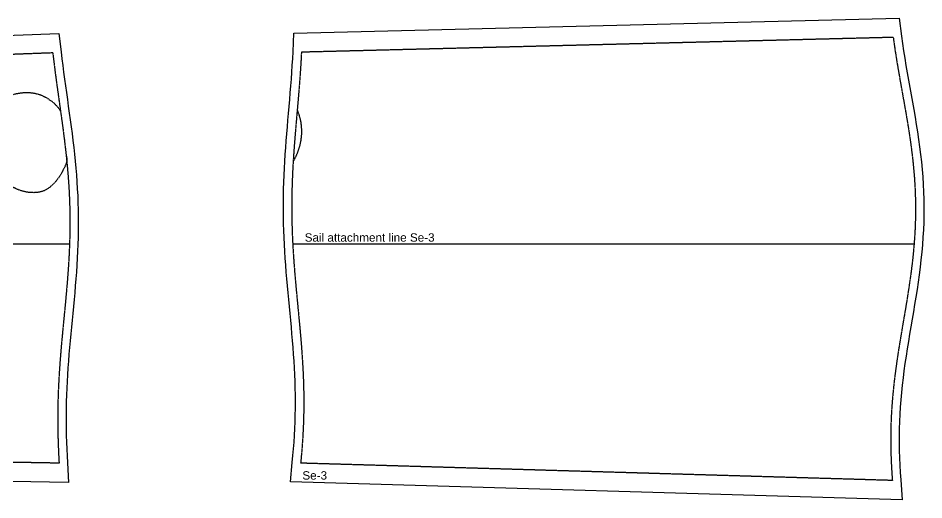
# Model space of a CAD drawing. Extents: x -5584 to 13075, y -2136 to 1760.
# Drawn here: x -3394 to -2636, y -664 to -261 of the extents above; entities that cross this region are included whole.
import ezdxf

# ---------------------------------------------------------------- set-up
doc = ezdxf.new("R2010")
doc.units = 0
doc.linetypes.add('DASHED', pattern=[0.6, 0.5, -0.1])
for name, color, linetype in [('cut', 7, 'CONTINUOUS'), ('markers', 2, 'CONTINUOUS'), ('seam', 1, 'DASHED'), ('text', 3, 'CONTINUOUS')]:
    doc.layers.add(name, color=color, linetype=linetype)
doc.styles.get("Standard").update_dxf_attribs({"font": 'arial.ttf'})

# ---------------------------------------------------------------- blocks, each defined once
blk = doc.blocks.new('Se-3.tube_(24)')
at = {"layer": 'cut'}
for points in [[(-518.85, 176.33, 0), (-12.61, 188.99, 0)], [(-12.61, 188.99, 0), (-10.51, 173.83, 0), (-9.66, 167.7, 0), (-8.75, 161.6, 0), (-7.78, 155.49, 0), (-6.77, 149.38, 0), (-5.72, 143.25, 0), (-4.64, 137.11, 0), (-3.54, 130.95, 0), (-2.43, 124.79, 0), (-1.33, 118.61, 0), (-0.24, 112.42, 0), (0.82, 106.21, 0), (1.85, 100, 0), (2.83, 93.77, 0), (3.75, 87.53, 0), (4.61, 81.27, 0), (5.39, 75.01, 0), (6.09, 68.74, 0), (6.7, 62.45, 0), (7.21, 56.16, 0), (7.62, 49.87, 0), (7.93, 43.57, 0), (8.12, 37.26, 0), (8.21, 30.95, 0), (8.18, 24.65, 0), (8.04, 18.34, 0), (7.79, 12.03, 0), (7.43, 5.73, 0), (6.98, -0.56, 0), (6.42, -6.85, 0), (5.78, -13.13, 0), (5.05, -19.4, 0), (4.25, -25.66, 0), (3.38, -31.91, 0), (2.46, -38.15, 0), (1.48, -44.37, 0), (0.48, -50.58, 0), (-0.56, -56.78, 0), (-1.61, -62.97, 0), (-2.66, -69.15, 0), (-3.7, -75.31, 0), (-4.73, -81.46, 0), (-5.73, -87.6, 0), (-6.69, -93.72, 0), (-7.6, -99.84, 0), (-8.45, -105.95, 0), (-9.25, -112.04, 0), (-9.96, -118.13, 0), (-10.61, -124.21, 0), (-11.16, -130.29, 0), (-11.63, -136.36, 0), (-12.01, -142.44, 0), (-12.29, -148.51, 0), (-12.48, -154.58, 0), (-12.57, -160.65, 0), (-12.56, -166.72, 0), (-12.46, -172.81, 0), (-12.27, -178.89, 0), (-11.99, -184.99, 0), (-11.62, -191.1, 0), (-11.18, -197.25, 0), (-9.97, -214, 0)], [(-521.83, -199.04, 0), (-520.26, -182.62, 0), (-519.72, -176.94, 0), (-519.24, -171.29, 0), (-518.82, -165.65, 0), (-518.46, -160.01, 0), (-518.17, -154.37, 0), (-517.94, -148.73, 0), (-517.77, -143.09, 0), (-517.68, -137.45, 0), (-517.65, -131.8, 0), (-517.69, -126.15, 0), (-517.79, -120.51, 0), (-517.96, -114.84, 0), (-518.18, -109.19, 0), (-518.46, -103.52, 0), (-518.8, -97.85, 0), (-519.17, -92.18, 0), (-519.6, -86.48, 0), (-520.05, -80.8, 0), (-520.54, -75.1, 0), (-521.06, -69.39, 0), (-521.6, -63.66, 0), (-522.14, -57.99, 0), (-522.69, -52.23, 0), (-523.25, -46.48, 0), (-523.79, -40.75, 0), (-524.32, -35, 0), (-524.83, -29.23, 0), (-525.32, -23.48, 0), (-525.77, -17.71, 0), (-526.19, -11.93, 0), (-526.56, -6.15, 0), (-526.89, -0.36, 0), (-527.17, 5.42, 0), (-527.4, 11.22, 0), (-527.57, 17, 0), (-527.68, 22.8, 0), (-527.73, 28.6, 0), (-527.73, 34.4, 0), (-527.67, 40.19, 0), (-527.55, 45.99, 0), (-527.37, 51.78, 0), (-527.15, 57.57, 0), (-526.87, 63.36, 0), (-526.54, 69.14, 0), (-526.18, 74.92, 0), (-525.77, 80.69, 0), (-525.34, 86.45, 0), (-524.88, 92.23, 0), (-524.4, 97.97, 0), (-523.9, 103.73, 0), (-523.42, 109.26, 0), (-522.91, 115.15, 0), (-522.4, 120.94, 0), (-521.92, 126.63, 0), (-521.46, 132.36, 0), (-521.02, 138.06, 0), (-520.61, 143.75, 0), (-520.24, 149.44, 0), (-519.91, 155.12, 0), (-519.62, 160.83, 0), (-518.85, 176.33, 0)], [(-9.97, -214, 0), (-521.83, -199.04, 0)]]:
    blk.add_polyline3d(points, dxfattribs=at)
at = {"layer": 'seam'}
blk.add_line((0, 0), (-519.9, 0), dxfattribs=at)
for points in [[(-17.44, 172.87, 0), (-512.63, 160.48, 0)], [(-17.44, 172.87, 0), (-16.59, 166.7, 0), (-15.67, 160.54, 0), (-14.69, 154.37, 0), (-13.67, 148.21, 0), (-12.61, 142.05, 0), (-11.53, 135.88, 0), (-10.43, 129.72, 0), (-9.32, 123.56, 0), (-8.22, 117.39, 0), (-7.14, 111.22, 0), (-6.08, 105.05, 0), (-5.06, 98.88, 0), (-4.09, 92.71, 0), (-3.18, 86.54, 0), (-2.33, 80.37, 0), (-1.56, 74.19, 0), (-0.87, 68.01, 0), (-0.27, 61.83, 0), (0.23, 55.65, 0), (0.63, 49.47, 0), (0.93, 43.29, 0), (1.12, 37.11, 0), (1.21, 30.92, 0), (1.18, 24.74, 0), (1.04, 18.55, 0), (0.8, 12.37, 0), (0.45, 6.18, 0), (0, 0, 0), (-0.54, -6.18, 0), (-1.18, -12.37, 0), (-1.9, -18.55, 0), (-2.69, -24.73, 0), (-3.55, -30.91, 0), (-4.46, -37.09, 0), (-5.43, -43.27, 0), (-6.43, -49.45, 0), (-7.46, -55.62, 0), (-8.51, -61.8, 0), (-9.56, -67.97, 0), (-10.6, -74.15, 0), (-11.64, -80.32, 0), (-12.64, -86.49, 0), (-13.61, -92.67, 0), (-14.53, -98.84, 0), (-15.39, -105.01, 0), (-16.19, -111.18, 0), (-16.92, -117.35, 0), (-17.57, -123.53, 0), (-18.14, -129.7, 0), (-18.62, -135.88, 0), (-19, -142.06, 0), (-19.29, -148.24, 0), (-19.48, -154.42, 0), (-19.57, -160.6, 0), (-19.56, -166.79, 0), (-19.46, -172.98, 0), (-19.26, -179.17, 0), (-18.98, -185.36, 0), (-18.61, -191.56, 0), (-18.16, -197.76, 0)], [(-17.44, 172.87, 0), (-16.59, 166.7, 0), (-15.67, 160.54, 0), (-14.69, 154.37, 0), (-13.67, 148.21, 0), (-12.61, 142.05, 0), (-11.53, 135.88, 0), (-10.43, 129.72, 0), (-9.32, 123.56, 0), (-8.22, 117.39, 0), (-7.14, 111.22, 0), (-6.08, 105.05, 0), (-5.06, 98.88, 0), (-4.09, 92.71, 0), (-3.18, 86.54, 0), (-2.33, 80.37, 0), (-1.56, 74.19, 0), (-0.87, 68.01, 0), (-0.27, 61.83, 0), (0.23, 55.65, 0), (0.63, 49.47, 0), (0.93, 43.29, 0), (1.12, 37.11, 0), (1.21, 30.92, 0), (1.18, 24.74, 0), (1.04, 18.55, 0), (0.8, 12.37, 0), (0.45, 6.18, 0), (0, 0, 0), (-0.54, -6.18, 0), (-1.18, -12.37, 0), (-1.9, -18.55, 0), (-2.69, -24.73, 0), (-3.55, -30.91, 0), (-4.46, -37.09, 0), (-5.43, -43.27, 0), (-6.43, -49.45, 0), (-7.46, -55.62, 0), (-8.51, -61.8, 0), (-9.56, -67.97, 0), (-10.6, -74.15, 0), (-11.64, -80.32, 0), (-12.64, -86.49, 0), (-13.61, -92.67, 0), (-14.53, -98.84, 0), (-15.39, -105.01, 0), (-16.19, -111.18, 0), (-16.92, -117.35, 0), (-17.57, -123.53, 0), (-18.14, -129.7, 0), (-18.62, -135.88, 0), (-19, -142.06, 0), (-19.29, -148.24, 0), (-19.48, -154.42, 0), (-19.57, -160.6, 0), (-19.56, -166.79, 0), (-19.46, -172.98, 0), (-19.26, -179.17, 0), (-18.98, -185.36, 0), (-18.61, -191.56, 0), (-18.16, -197.76, 0)], [(-512.63, 160.48, 0), (-512.92, 154.75, 0), (-513.25, 149.01, 0), (-513.62, 143.27, 0), (-514.04, 137.54, 0), (-514.48, 131.8, 0), (-514.95, 126.06, 0), (-515.43, 120.33, 0), (-515.93, 114.59, 0), (-516.43, 108.86, 0), (-516.93, 103.12, 0), (-517.42, 97.39, 0), (-517.9, 91.65, 0), (-518.36, 85.92, 0), (-518.79, 80.19, 0), (-519.19, 74.45, 0), (-519.56, 68.72, 0), (-519.88, 62.99, 0), (-520.15, 57.27, 0), (-520.38, 51.54, 0), (-520.55, 45.81, 0), (-520.67, 40.08, 0), (-520.73, 34.36, 0), (-520.73, 28.63, 0), (-520.68, 22.9, 0), (-520.57, 17.18, 0), (-520.4, 11.45, 0), (-520.18, 5.73, 0), (-519.9, 0, 0), (-519.58, -5.73, 0), (-519.2, -11.45, 0), (-518.79, -17.18, 0), (-518.34, -22.91, 0), (-517.86, -28.64, 0), (-517.35, -34.37, 0), (-516.82, -40.09, 0), (-516.28, -45.82, 0), (-515.73, -51.56, 0), (-515.17, -57.29, 0), (-514.63, -63.02, 0), (-514.09, -68.75, 0), (-513.57, -74.48, 0), (-513.08, -80.21, 0), (-512.62, -85.95, 0), (-512.19, -91.68, 0), (-511.81, -97.41, 0), (-511.47, -103.14, 0), (-511.19, -108.88, 0), (-510.96, -114.61, 0), (-510.8, -120.34, 0), (-510.69, -126.07, 0), (-510.65, -131.8, 0), (-510.68, -137.52, 0), (-510.78, -143.25, 0), (-510.94, -148.97, 0), (-511.17, -154.69, 0), (-511.47, -160.41, 0), (-511.84, -166.13, 0), (-512.26, -171.85, 0), (-512.75, -177.57, 0), (-513.29, -183.28, 0)], [(-516.15, 112.04, 0), (-515.99, 111.62, 0), (-515.83, 111.2, 0), (-515.68, 110.78, 0), (-515.52, 110.36, 0), (-515.37, 109.93, 0), (-515.22, 109.51, 0), (-515.07, 109.08, 0), (-514.93, 108.65, 0), (-514.79, 108.23, 0), (-514.65, 107.8, 0), (-514.51, 107.37, 0), (-514.38, 106.93, 0), (-514.25, 106.5, 0), (-514.13, 106.07, 0), (-514.01, 105.63, 0), (-513.9, 105.2, 0), (-513.79, 104.76, 0), (-513.69, 104.32, 0), (-513.59, 103.88, 0), (-513.49, 103.44, 0), (-513.41, 103, 0), (-513.33, 102.56, 0), (-513.25, 102.12, 0), (-513.18, 101.67, 0), (-513.11, 101.23, 0), (-513.05, 100.78, 0), (-512.99, 100.33, 0), (-512.94, 99.89, 0), (-512.89, 99.44, 0), (-512.85, 98.99, 0), (-512.81, 98.54, 0), (-512.77, 98.09, 0), (-512.74, 97.64, 0), (-512.71, 97.19, 0), (-512.69, 96.74, 0), (-512.66, 96.29, 0), (-512.64, 95.84, 0), (-512.63, 95.39, 0), (-512.62, 94.94, 0), (-512.61, 94.49, 0), (-512.61, 94.04, 0), (-512.61, 93.59, 0), (-512.61, 93.14, 0), (-512.62, 92.69, 0), (-512.64, 92.24, 0), (-512.66, 91.79, 0), (-512.68, 91.34, 0), (-512.71, 90.89, 0), (-512.75, 90.44, 0), (-512.79, 89.99, 0), (-512.83, 89.55, 0), (-512.88, 89.1, 0), (-512.93, 88.65, 0), (-512.99, 88.2, 0), (-513.05, 87.76, 0), (-513.12, 87.31, 0), (-513.19, 86.87, 0), (-513.26, 86.42, 0), (-513.34, 85.98, 0), (-513.42, 85.53, 0), (-513.5, 85.09, 0), (-513.59, 84.65, 0), (-513.68, 84.21, 0), (-513.78, 83.77, 0), (-513.88, 83.33, 0), (-513.98, 82.89, 0), (-514.08, 82.45, 0), (-514.19, 82.01, 0), (-514.31, 81.58, 0), (-514.43, 81.14, 0), (-514.55, 80.71, 0), (-514.67, 80.28, 0), (-514.8, 79.85, 0), (-514.94, 79.42, 0), (-515.08, 78.99, 0), (-515.22, 78.56, 0), (-515.37, 78.14, 0), (-515.52, 77.71, 0), (-515.68, 77.29, 0), (-515.83, 76.87, 0), (-516, 76.45, 0), (-516.16, 76.03, 0), (-516.33, 75.61, 0), (-516.51, 75.2, 0), (-516.69, 74.78, 0), (-516.87, 74.37, 0), (-517.05, 73.96, 0), (-517.24, 73.55, 0), (-517.43, 73.14, 0), (-517.63, 72.74, 0), (-517.83, 72.33, 0), (-518.03, 71.93, 0), (-518.23, 71.53, 0), (-518.44, 71.13, 0), (-518.65, 70.73, 0), (-518.87, 70.33, 0), (-519.08, 69.94, 0), (-519.3, 69.55, 0), (-519.53, 69.16, 0)], [(-18.16, -197.76, 0), (-513.29, -183.28, 0)]]:
    blk.add_polyline3d(points, dxfattribs=at)
at = {"layer": 'text'}
for s, p in [('Sail attachment line Se-3', (-509.9, 2)), ('Se-3', (-511.83, -197.04))]:
    blk.add_text(s, height=7, dxfattribs=at).set_placement(p)
blk = doc.blocks.new('Se-4.tube_(25)')
at = {"layer": 'cut'}
for points in [[(-450.77, 159.79, 0), (-8.85, 176.09, 0)], [(-8.85, 176.09, 0), (-7.05, 160.7, 0), (-6.39, 155.02, 0), (-5.69, 149.37, 0), (-4.96, 143.7, 0), (-4.21, 138.03, 0), (-3.43, 132.35, 0), (-2.63, 126.67, 0), (-1.83, 120.97, 0), (-1.03, 115.27, 0), (-0.23, 109.56, 0), (0.56, 103.84, 0), (1.33, 98.11, 0), (2.08, 92.37, 0), (2.8, 86.63, 0), (3.48, 80.87, 0), (4.12, 75.11, 0), (4.72, 69.34, 0), (5.26, 63.56, 0), (5.74, 57.78, 0), (6.17, 51.99, 0), (6.53, 46.19, 0), (6.83, 40.39, 0), (7.06, 34.59, 0), (7.22, 28.78, 0), (7.31, 22.98, 0), (7.33, 17.17, 0), (7.28, 11.36, 0), (7.17, 5.56, 0), (7, -0.25, 0), (6.76, -6.05, 0), (6.47, -11.84, 0), (6.12, -17.63, 0), (5.73, -23.42, 0), (5.3, -29.2, 0), (4.83, -34.97, 0), (4.33, -40.73, 0), (3.81, -46.49, 0), (3.27, -52.24, 0), (2.71, -57.98, 0), (2.16, -63.71, 0), (1.6, -69.43, 0), (1.06, -75.15, 0), (0.53, -80.85, 0), (0.02, -86.55, 0), (-0.47, -92.24, 0), (-0.92, -97.93, 0), (-1.33, -103.61, 0), (-1.7, -109.28, 0), (-2.03, -114.95, 0), (-2.3, -120.61, 0), (-2.53, -126.27, 0), (-2.7, -131.92, 0), (-2.82, -137.58, 0), (-2.87, -143.23, 0), (-2.88, -148.89, 0), (-2.82, -154.54, 0), (-2.71, -160.2, 0), (-2.55, -165.86, 0), (-2.33, -171.53, 0), (-2.06, -177.2, 0), (-1.75, -182.9, 0), (-0.85, -199.42, 0)], [(-443.31, -191.74, 0), (-444.18, -176.23, 0), (-444.48, -170.95, 0), (-444.85, -165.71, 0), (-445.29, -160.47, 0), (-445.79, -155.22, 0), (-446.36, -149.96, 0), (-446.98, -144.7, 0), (-447.64, -139.42, 0), (-448.35, -134.13, 0), (-449.09, -128.83, 0), (-449.85, -123.53, 0), (-450.62, -118.23, 0), (-451.41, -112.89, 0), (-452.19, -107.55, 0), (-452.96, -102.2, 0), (-453.71, -96.84, 0), (-454.43, -91.48, 0), (-455.12, -86.1, 0), (-455.76, -80.72, 0), (-456.35, -75.32, 0), (-456.89, -69.92, 0), (-457.37, -64.51, 0), (-457.78, -59.1, 0), (-458.11, -53.68, 0), (-458.37, -48.26, 0), (-458.56, -42.83, 0), (-458.67, -37.4, 0), (-458.69, -31.97, 0), (-458.64, -26.54, 0), (-458.51, -21.12, 0), (-458.31, -15.69, 0), (-458.03, -10.27, 0), (-457.69, -4.85, 0), (-457.28, 0.56, 0), (-456.82, 5.96, 0), (-456.31, 11.37, 0), (-455.75, 16.75, 0), (-455.16, 22.14, 0), (-454.54, 27.51, 0), (-453.9, 32.87, 0), (-453.25, 38.24, 0), (-452.6, 43.57, 0), (-451.95, 48.91, 0), (-451.32, 54.24, 0), (-450.71, 59.55, 0), (-450.13, 64.85, 0), (-449.59, 70.14, 0), (-449.1, 75.42, 0), (-448.66, 80.69, 0), (-448.29, 85.95, 0), (-447.97, 91.2, 0), (-447.73, 96.45, 0), (-447.56, 101.68, 0), (-447.47, 106.91, 0), (-447.47, 112.13, 0), (-447.54, 117.34, 0), (-447.7, 122.55, 0), (-447.95, 127.76, 0), (-448.28, 132.96, 0), (-448.7, 138.17, 0), (-449.2, 143.43, 0), (-450.77, 159.79, 0)], [(-0.85, -199.42, 0), (-443.31, -191.74, 0)]]:
    blk.add_polyline3d(points, dxfattribs=at)
at = {"layer": 'markers'}
for radius in [1.5, 1.2]:
    blk.add_circle((-325.42, -85.44), radius, dxfattribs=at)
at = {"layer": 'seam'}
blk.add_line((0, 0), (-450.3, 0), dxfattribs=at)
for points in [[(-14.01, 159.89, 0), (-442.23, 144.09, 0)], [(-14.01, 159.89, 0), (-13.34, 154.19, 0), (-12.64, 148.49, 0), (-11.9, 142.79, 0), (-11.14, 137.09, 0), (-10.36, 131.39, 0), (-9.57, 125.69, 0), (-8.76, 119.99, 0), (-7.96, 114.29, 0), (-7.16, 108.59, 0), (-6.37, 102.89, 0), (-5.6, 97.19, 0), (-4.86, 91.49, 0), (-4.15, 85.78, 0), (-3.47, 80.07, 0), (-2.84, 74.37, 0), (-2.25, 68.65, 0), (-1.71, 62.94, 0), (-1.23, 57.23, 0), (-0.81, 51.51, 0), (-0.46, 45.8, 0), (-0.17, 40.08, 0), (0.06, 34.36, 0), (0.22, 28.63, 0), (0.31, 22.91, 0), (0.33, 17.18, 0), (0.28, 11.46, 0), (0.17, 5.73, 0), (0, 0, 0), (-0.23, -5.73, 0), (-0.52, -11.46, 0), (-0.86, -17.19, 0), (-1.25, -22.92, 0), (-1.68, -28.65, 0), (-2.14, -34.38, 0), (-2.64, -40.11, 0), (-3.16, -45.84, 0), (-3.7, -51.57, 0), (-4.25, -57.3, 0), (-4.81, -63.03, 0), (-5.37, -68.76, 0), (-5.91, -74.49, 0), (-6.44, -80.22, 0), (-6.96, -85.95, 0), (-7.44, -91.67, 0), (-7.9, -97.4, 0), (-8.31, -103.12, 0), (-8.69, -108.85, 0), (-9.02, -114.57, 0), (-9.3, -120.3, 0), (-9.53, -126.02, 0), (-9.7, -131.75, 0), (-9.82, -137.47, 0), (-9.87, -143.2, 0), (-9.88, -148.92, 0), (-9.82, -154.65, 0), (-9.71, -160.37, 0), (-9.54, -166.1, 0), (-9.32, -171.83, 0), (-9.05, -177.55, 0), (-8.74, -183.28, 0)], [(-14.01, 159.89, 0), (-13.34, 154.19, 0), (-12.64, 148.49, 0), (-11.9, 142.79, 0), (-11.14, 137.09, 0), (-10.36, 131.39, 0), (-9.57, 125.69, 0), (-8.76, 119.99, 0), (-7.96, 114.29, 0), (-7.16, 108.59, 0), (-6.37, 102.89, 0), (-5.6, 97.19, 0), (-4.86, 91.49, 0), (-4.15, 85.78, 0), (-3.47, 80.07, 0), (-2.84, 74.37, 0), (-2.25, 68.65, 0), (-1.71, 62.94, 0), (-1.23, 57.23, 0), (-0.81, 51.51, 0), (-0.46, 45.8, 0), (-0.17, 40.08, 0), (0.06, 34.36, 0), (0.22, 28.63, 0), (0.31, 22.91, 0), (0.33, 17.18, 0), (0.28, 11.46, 0), (0.17, 5.73, 0), (0, 0, 0), (-0.23, -5.73, 0), (-0.52, -11.46, 0), (-0.86, -17.19, 0), (-1.25, -22.92, 0), (-1.68, -28.65, 0), (-2.14, -34.38, 0), (-2.64, -40.11, 0), (-3.16, -45.84, 0), (-3.7, -51.57, 0), (-4.25, -57.3, 0), (-4.81, -63.03, 0), (-5.37, -68.76, 0), (-5.91, -74.49, 0), (-6.44, -80.22, 0), (-6.96, -85.95, 0), (-7.44, -91.67, 0), (-7.9, -97.4, 0), (-8.31, -103.12, 0), (-8.69, -108.85, 0), (-9.02, -114.57, 0), (-9.3, -120.3, 0), (-9.53, -126.02, 0), (-9.7, -131.75, 0), (-9.82, -137.47, 0), (-9.87, -143.2, 0), (-9.88, -148.92, 0), (-9.82, -154.65, 0), (-9.71, -160.37, 0), (-9.54, -166.1, 0), (-9.32, -171.83, 0), (-9.05, -177.55, 0), (-8.74, -183.28, 0)], [(-442.23, 144.09, 0), (-441.72, 138.78, 0), (-441.3, 133.47, 0), (-440.96, 128.15, 0), (-440.71, 122.83, 0), (-440.54, 117.5, 0), (-440.47, 112.17, 0), (-440.47, 106.84, 0), (-440.56, 101.51, 0), (-440.73, 96.17, 0), (-440.98, 90.83, 0), (-441.3, 85.49, 0), (-441.69, 80.15, 0), (-442.13, 74.81, 0), (-442.63, 69.46, 0), (-443.17, 64.12, 0), (-443.75, 58.77, 0), (-444.37, 53.42, 0), (-445, 48.08, 0), (-445.65, 42.73, 0), (-446.3, 37.39, 0), (-446.95, 32.04, 0), (-447.59, 26.7, 0), (-448.2, 21.36, 0), (-448.79, 16.01, 0), (-449.34, 10.68, 0), (-449.85, 5.34, 0), (-450.3, 0, 0), (-450.7, -5.34, 0), (-451.04, -10.67, 0), (-451.31, -16, 0), (-451.51, -21.33, 0), (-451.64, -26.66, 0), (-451.69, -31.99, 0), (-451.67, -37.32, 0), (-451.56, -42.65, 0), (-451.38, -47.97, 0), (-451.12, -53.3, 0), (-450.79, -58.62, 0), (-450.39, -63.94, 0), (-449.92, -69.27, 0), (-449.39, -74.59, 0), (-448.81, -79.92, 0), (-448.17, -85.24, 0), (-447.49, -90.57, 0), (-446.77, -95.89, 0), (-446.03, -101.22, 0), (-445.26, -106.54, 0), (-444.48, -111.87, 0), (-443.7, -117.2, 0), (-442.92, -122.53, 0), (-442.16, -127.86, 0), (-441.41, -133.19, 0), (-440.7, -138.52, 0), (-440.03, -143.85, 0), (-439.4, -149.18, 0), (-438.83, -154.51, 0), (-438.32, -159.85, 0), (-437.87, -165.18, 0), (-437.49, -170.51, 0), (-437.19, -175.84, 0)], [(-2.79, 73.96, 0), (-2.23, 71.75, 0), (-2.26, 69.62, 0), (-2.73, 67.57, 0), (-3.52, 65.57, 0), (-4.47, 63.61, 0), (-5.47, 61.67, 0), (-6.47, 59.76, 0), (-7.53, 57.9, 0), (-8.68, 56.09, 0), (-9.94, 54.35, 0), (-11.3, 52.67, 0), (-12.74, 51.05, 0), (-14.25, 49.49, 0), (-15.86, 48.02, 0), (-17.56, 46.7, 0), (-19.37, 45.55, 0), (-21.3, 44.63, 0), (-23.33, 43.92, 0), (-25.44, 43.41, 0), (-27.61, 43.11, 0), (-29.83, 42.98, 0), (-32.07, 43.03, 0), (-34.32, 43.25, 0), (-36.55, 43.61, 0), (-38.74, 44.11, 0), (-40.89, 44.75, 0), (-42.96, 45.5, 0), (-44.96, 46.36, 0), (-46.89, 47.31, 0), (-48.77, 48.34, 0), (-50.61, 49.44, 0), (-52.42, 50.59, 0), (-54.21, 51.79, 0), (-55.97, 53.03, 0), (-57.71, 54.31, 0), (-59.4, 55.64, 0), (-61.07, 57.01, 0), (-62.68, 58.43, 0), (-64.26, 59.9, 0), (-65.78, 61.42, 0), (-67.25, 63, 0), (-68.67, 64.62, 0), (-70.03, 66.29, 0), (-71.34, 68, 0), (-72.57, 69.77, 0), (-73.73, 71.58, 0), (-74.79, 73.46, 0), (-75.74, 75.39, 0), (-76.59, 77.37, 0), (-77.32, 79.4, 0), (-77.92, 81.47, 0), (-78.38, 83.58, 0), (-78.68, 85.71, 0), (-78.82, 87.86, 0), (-78.79, 90.02, 0), (-78.61, 92.17, 0), (-78.26, 94.3, 0), (-77.75, 96.39, 0), (-77.08, 98.43, 0), (-76.27, 100.43, 0), (-75.34, 102.38, 0), (-74.31, 104.28, 0), (-73.17, 106.1, 0), (-71.92, 107.86, 0), (-70.58, 109.54, 0), (-69.15, 111.16, 0), (-67.65, 112.71, 0), (-66.08, 114.19, 0), (-64.46, 115.61, 0), (-62.78, 116.96, 0), (-61.05, 118.24, 0), (-59.27, 119.45, 0), (-57.44, 120.59, 0), (-55.56, 121.64, 0), (-53.64, 122.62, 0), (-51.66, 123.5, 0), (-49.64, 124.29, 0), (-47.56, 124.97, 0), (-45.44, 125.56, 0), (-43.29, 126.04, 0), (-41.11, 126.4, 0), (-38.92, 126.64, 0), (-36.72, 126.76, 0), (-34.52, 126.76, 0), (-32.34, 126.62, 0), (-30.18, 126.34, 0), (-28.05, 125.93, 0), (-25.97, 125.36, 0), (-23.93, 124.65, 0), (-21.95, 123.79, 0), (-20.03, 122.81, 0), (-18.17, 121.7, 0), (-16.37, 120.49, 0), (-14.64, 119.19, 0), (-12.98, 117.79, 0), (-11.42, 116.3, 0), (-9.98, 114.7, 0), (-8.67, 113, 0), (-7.52, 111.17, 0)], [(-8.74, -183.28, 0), (-437.19, -175.84, 0)]]:
    blk.add_polyline3d(points, dxfattribs=at)
at = {"layer": 'markers'}
blk.add_text('Bridle Attachment Point Se-4', height=1, dxfattribs=at).set_placement((-322.42, -85.44))
at = {"layer": 'text'}
for s, p in [('Sail attachment line Se-4', (-440.3, 2)), ('Se-4', (-433.31, -189.74))]:
    blk.add_text(s, height=7, dxfattribs=at).set_placement(p)

msp = doc.modelspace()

# ---------------------------------------------------------------- block references
for name, p in [('Se-3.tube_(24)', (-2643.9, -450)), ('Se-4.tube_(25)', (-3350.57, -450))]:
    msp.add_blockref(name, p)

doc.saveas('drawing.dxf')
